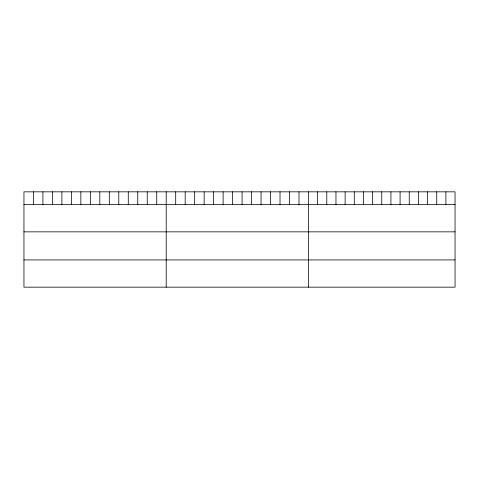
<?xml version="1.0" encoding="UTF-8"?>
<svg xmlns="http://www.w3.org/2000/svg" width="479" height="479" viewBox="0 0 479 479"><rect width="100%" height="100%" fill="white"/><g stroke="black" fill="none" stroke-linecap="round" stroke-linejoin="round"><path stroke-width="0.72" d="M455.05 204.605L455.05 287.166L23.95 287.166L23.95 191.834L455.05 191.834L455.05 204.605L23.95 204.605M23.95 231.848L455.05 231.848M23.95 259.923L455.05 259.923M445.889 191.834L445.889 204.605M436.728 191.834L436.728 204.605M427.567 191.834L427.567 204.605M418.406 191.834L418.406 204.605M409.246 191.834L409.246 204.605M400.085 191.834L400.085 204.605M390.924 191.834L390.924 204.605M381.763 191.834L381.763 204.605M372.602 191.834L372.602 204.605M363.441 191.834L363.441 204.605M354.28 191.834L354.28 204.605M345.12 191.834L345.12 204.605M335.959 191.834L335.959 204.605M326.798 191.834L326.798 204.605M317.637 191.834L317.637 204.605M308.476 191.834L308.476 287.166M298.992 191.834L298.992 204.605M289.508 191.834L289.508 204.605M280.023 191.834L280.023 204.605M270.539 191.834L270.539 204.605M261.055 191.834L261.055 204.605M251.571 191.834L251.571 204.605M242.087 191.834L242.087 204.605M232.602 191.834L232.602 204.605M223.118 191.834L223.118 204.605M213.634 191.834L213.634 204.605M204.15 191.834L204.15 204.605M194.666 191.834L194.666 204.605M185.181 191.834L185.181 204.605M175.697 191.834L175.697 204.605M166.213 191.834L166.213 287.166M156.729 191.834L156.729 204.605M147.245 191.834L147.245 204.605M137.76 191.834L137.76 204.605M128.276 191.834L128.276 204.605M118.792 191.834L118.792 204.605M109.308 191.834L109.308 204.605M99.824 191.834L99.824 204.605M90.339 191.834L90.339 204.605M80.855 191.834L80.855 204.605M71.371 191.834L71.371 204.605M61.887 191.834L61.887 204.605M52.403 191.834L52.403 204.605M42.918 191.834L42.918 204.605M33.434 191.834L33.434 204.605"/></g></svg>
